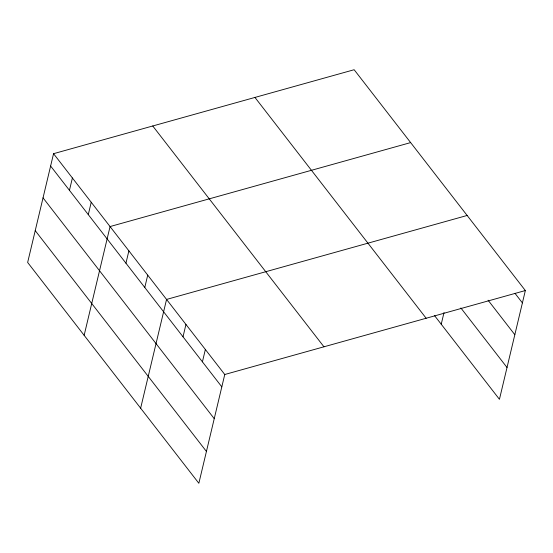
<?xml version="1.0" encoding="UTF-8"?>
<svg xmlns="http://www.w3.org/2000/svg" width="553" height="553" viewBox="0 0 553 553"><rect width="100%" height="100%" fill="white"/><g stroke="black" fill="none" stroke-linecap="round" stroke-linejoin="round"><path stroke-width="0.83" d="M53.558 153.686L27.65 262.454L198.852 483.274L224.76 374.505L53.558 153.686L354.148 69.726L525.35 290.546L499.442 399.314L434.43 315.459M69.45 190.329L72.395 177.976M88.286 214.619L91.224 202.267M84.146 335.325L110.061 226.557L410.644 142.598M125.946 263.2L128.89 250.848M144.782 287.491L147.72 275.138M140.642 408.19L166.557 299.429L467.14 215.47M183.015 336.805L185.953 324.452M202.419 361.828L205.357 349.482M441.232 324.231L444.024 312.514M224.76 374.505L525.35 290.546M515.064 293.429L522.405 302.899M488.085 300.217L514.829 334.717M460.87 307.973L507.018 367.496M254.954 97.439L426.156 318.252M152.752 125.98L323.954 346.8M50.62 166.038L221.822 386.858M43.037 197.856L214.239 418.676M35.233 230.636L206.428 451.455"/></g></svg>
